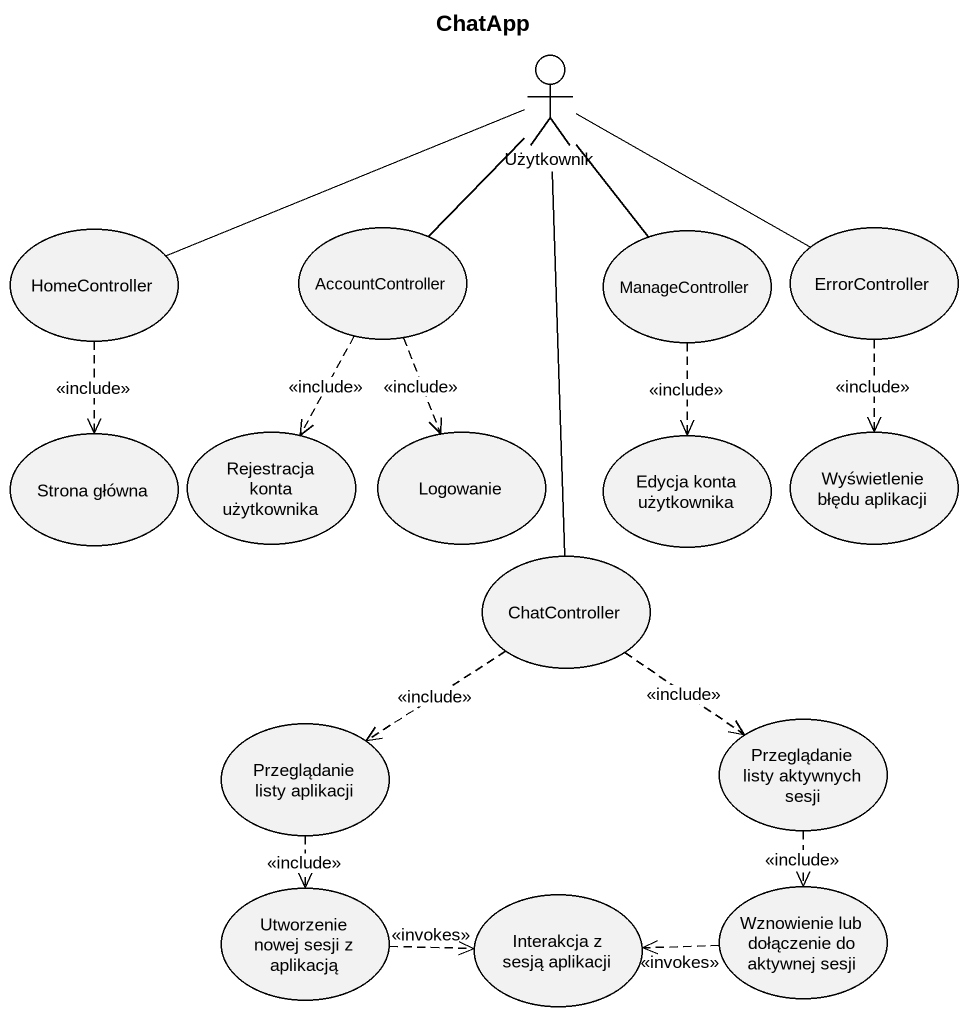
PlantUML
@startuml
title ChatApp
actor Użytkownik
usecase HomeController
usecase AccountController
usecase ManageController
usecase ErrorController
usecase "Strona główna" as Strona_główna
usecase "Rejestracja konta użytkownika" as Rejestracja_konta
usecase Logowanie
usecase "Edycja konta użytkownika" as Edycja_konta_użytkownika
usecase "Wyświetlenie błędu aplikacji" as Wyświetlenie_błędu_aplikacji
usecase ChatController
usecase "Przeglądanie listy aplikacji" as Przeglądanie_listy_aplikacji
usecase "Przeglądanie listy aktywnych sesji" as Przeglądanie_listy
usecase "Utworzenie nowej sesji z aplikacją" as Utworzenie_nowej_sesji_z
usecase "Interakcja z sesją aplikacji" as Interakcja_z_sesją_aplikacji
usecase "Wznowienie lub dołączenie do aktywnej sesji" as Wznowienie_lub_dołączenie
Użytkownik -left- HomeController
Użytkownik -- AccountController
Użytkownik -- ManageController
Użytkownik -right- ErrorController
Użytkownik -- ChatController
HomeController ..> Strona_główna : <<include>>
AccountController ..> Rejestracja_konta : <<include>>
AccountController ..> Logowanie : <<include>>
ManageController ..> Edycja_konta_użytkownika : <<include>>
ErrorController ..> Wyświetlenie_błędu_aplikacji : <<include>>
ChatController ..> Przeglądanie_listy_aplikacji : <<include>>
ChatController ..> Przeglądanie_listy : <<include>>
Przeglądanie_listy_aplikacji ..> Utworzenie_nowej_sesji_z : <<include>>
Przeglądanie_listy ..> Wznowienie_lub_dołączenie : <<include>>
Utworzenie_nowej_sesji_z .right.> Interakcja_z_sesją_aplikacji : <<invokes>>
Wznowienie_lub_dołączenie .left.> Interakcja_z_sesją_aplikacji : <<invokes>>
@enduml
